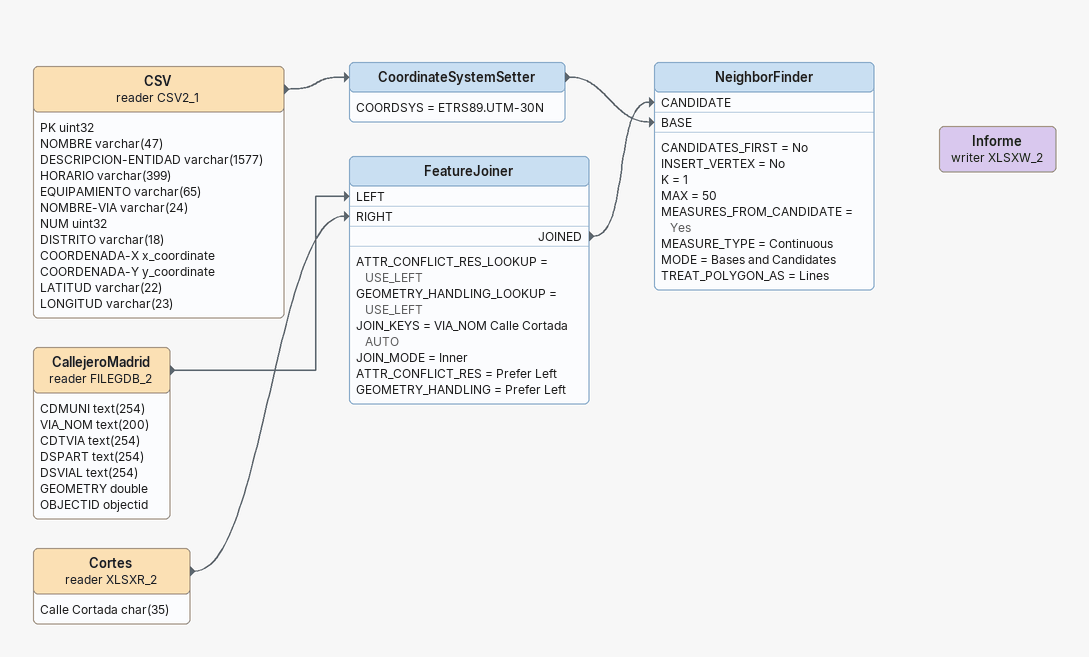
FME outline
CallejeroMadrid (reader FILEGDB_2)
    attributes: CDMUNI text(254), VIA_NOM text(200), CDTVIA text(254), DSPART text(254), DSVIAL text(254), GEOMETRY double, OBJECTID objectid
    -> FeatureJoiner [LEFT]
CSV (reader CSV2_1)
    attributes: PK uint32, NOMBRE varchar(47), DESCRIPCION-ENTIDAD varchar(1577), HORARIO varchar(399), EQUIPAMIENTO varchar(65), NOMBRE-VIA varchar(24), NUM uint32, DISTRITO varchar(18), COORDENADA-X x_coordinate, COORDENADA-Y y_coordinate, LATITUD varchar(22), LONGITUD varchar(23)
    -> CoordinateSystemSetter
CoordinateSystemSetter
    COORDSYS = ETRS89.UTM-30N
    -> NeighborFinder [BASE]
Cortes (reader XLSXR_2)
    attributes: Calle Cortada char(35)
    -> FeatureJoiner [RIGHT]
FeatureJoiner
    ATTR_CONFLICT_RES_LOOKUP = USE_LEFT
    GEOMETRY_HANDLING_LOOKUP = USE_LEFT
    JOIN_KEYS = VIA_NOM Calle Cortada AUTO
    JOIN_MODE = Inner
    ATTR_CONFLICT_RES = Prefer Left
    GEOMETRY_HANDLING = Prefer Left
    JOINED -> NeighborFinder [CANDIDATE]
NeighborFinder
    CANDIDATES_FIRST = No
    INSERT_VERTEX = No
    K = 1
    MAX = 50
    MEASURES_FROM_CANDIDATE = Yes
    MEASURE_TYPE = Continuous
    MODE = Bases and Candidates
    TREAT_POLYGON_AS = Lines
Informe (writer XLSXW_2)
